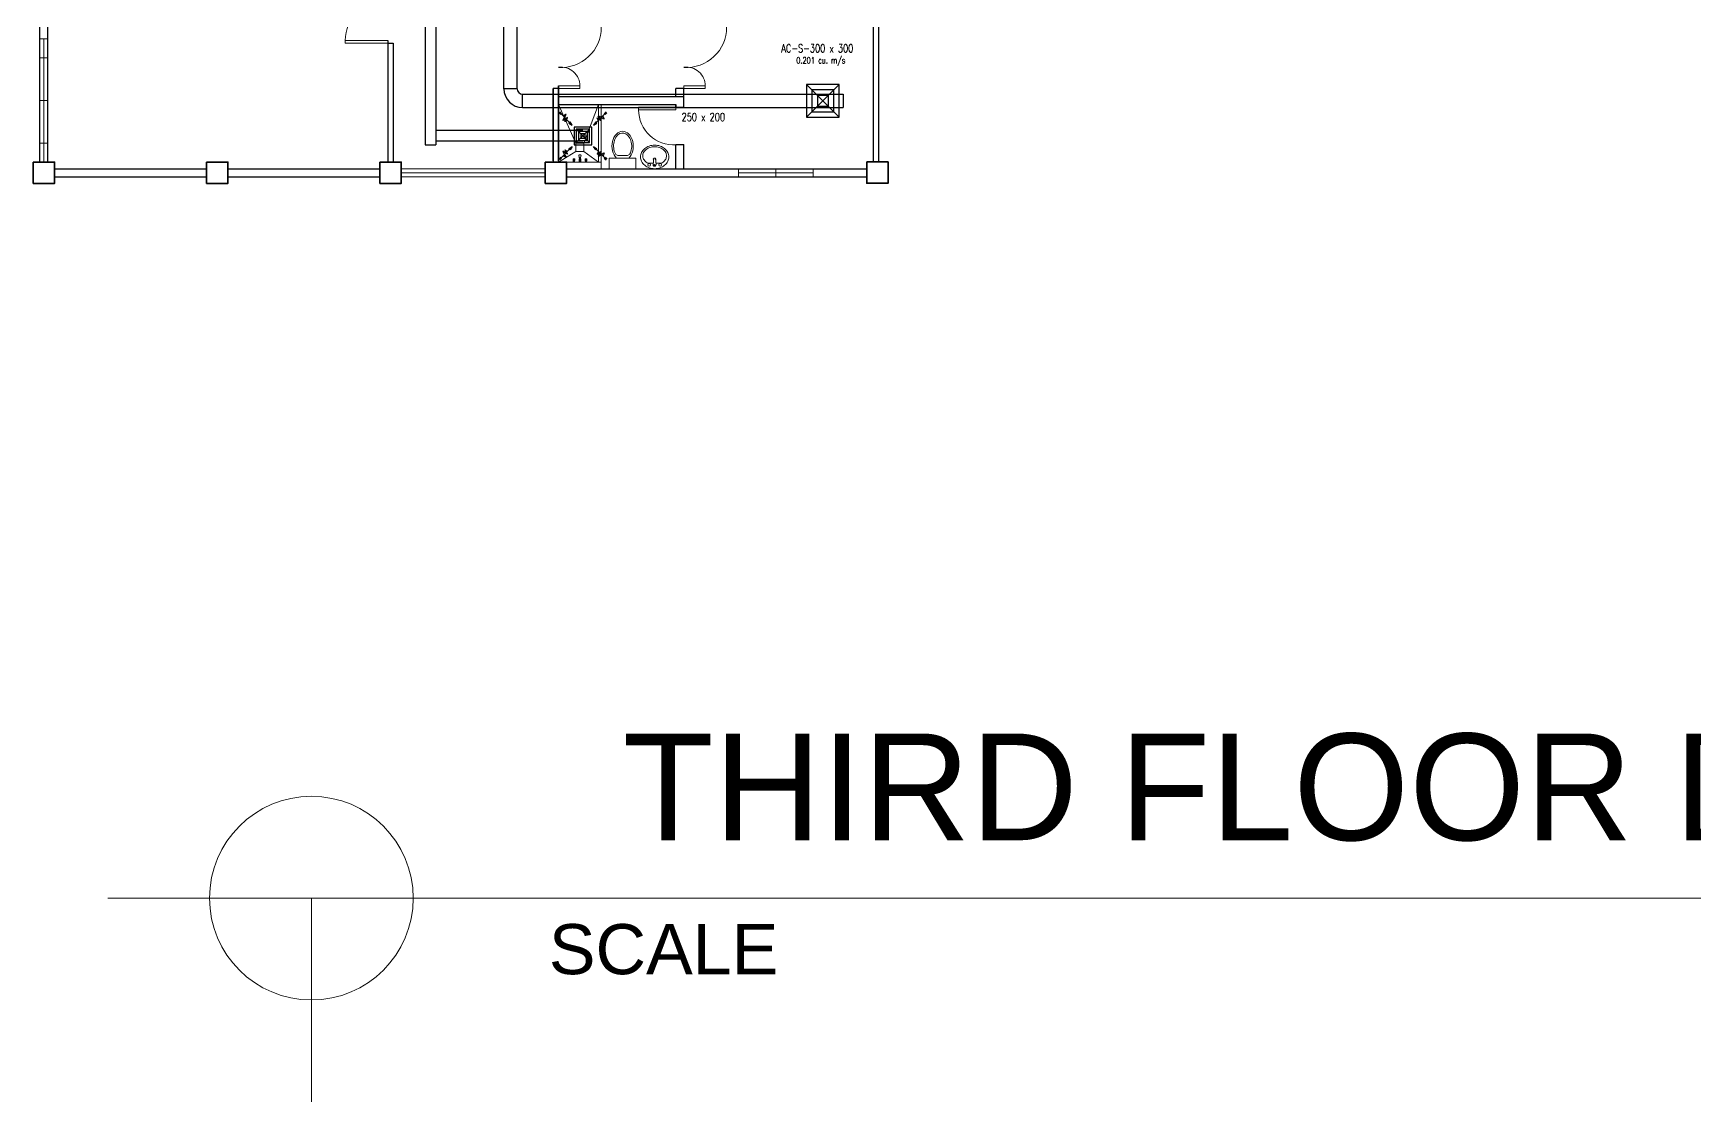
# Model space of a CAD drawing. Header units: millimetres. Extents: x 3 to 200, y 1 to 233.
# Drawn here: x 13.72 to 44.87, y 0.52 to 20.55 of the extents above; entities that cross this region are included whole.
import ezdxf

# ---------------------------------------------------------------- set-up
doc = ezdxf.new("R2010")
doc.units = ezdxf.units.MM
doc.header["$MEASUREMENT"] = 0
for name, color, linetype in [('ahu line', 150, 'Continuous'), ('AIR', 7, 'Continuous'), ('AIR-00', 8, 'Continuous'), ('AIR-03', 30, 'Continuous'), ('diffuser', 7, 'Continuous'), ('ducting label', 7, 'Continuous'), ('exhaust', 1, 'Continuous'), ('Legends', 7, 'Continuous')]:
    doc.layers.add(name, color=color, linetype=linetype)
doc.layers.get('Legends').off()
doc.styles.add('Arch-Dim', font='simplex.shx', dxfattribs={"width": 0.75})
doc.styles.get("Standard").update_dxf_attribs({"font": 'arial.ttf'})

# ---------------------------------------------------------------- blocks, each defined once
blk = doc.blocks.new('AC-S-12')
at = {"layer": 'diffuser', "color": 30}
for p, q in [((-0.15, 0.15), (0.15, -0.15)), ((0.15, 0.15), (-0.15, -0.15)), ((-0.15, 0.15), (-0.15, -0.15)), ((0.15, 0.15), (-0.15, 0.15)), ((-0.1, 0.1), (-0.1, -0.1)), ((0.1, 0.1), (-0.1, 0.1)), ((-0.05, 0.05), (-0.05, -0.05)), ((0.05, 0.05), (-0.05, 0.05)), ((0.05, -0.05), (0.05, 0.05)), ((0.1, -0.1), (0.1, 0.1)), ((0.15, -0.15), (0.15, 0.15)), ((-0.15, -0.15), (0.15, -0.15)), ((-0.1, -0.1), (0.1, -0.1)), ((-0.05, -0.05), (0.05, -0.05))]:
    blk.add_line(p, q, dxfattribs=at)
for points in [[(-0.358, 0.358, 0, 0.0447, 0), (-0.295, 0.295, 0, 0, 0), (-0.15, 0.15, 0, 0, 0)], [(0.358, 0.358, 0, 0.0447, 0), (0.295, 0.295, 0, 0, 0), (0.15, 0.15, 0, 0, 0)], [(-0.358, -0.358, 0, 0.0447, 0), (-0.295, -0.295, 0, 0, 0), (-0.15, -0.15, 0, 0, 0)], [(0.358, -0.358, 0, 0.0447, 0), (0.295, -0.295, 0, 0, 0), (0.15, -0.15, 0, 0, 0)]]:
    blk.add_lwpolyline(points, format="xyseb", dxfattribs=at)
blk = doc.blocks.new('fcu')
at = {"layer": 'diffuser', "xscale": 2.052644456280903, "yscale": 2.052644456280903, "zscale": 2.052644456280903}
blk.add_blockref('AC-S-12', (0, 0), dxfattribs=at)
blk = doc.blocks.new('GRILL-C-IN')
at = {"layer": 'AIR-00', "ltscale": 3}
for p, q in [((-0.623, 0.601), (-0.674, 0.651)), ((-0.601, 0.623), (-0.651, 0.674)), ((-0.637, 0.637), (-0.3, 0.3)), ((0.637, 0.637), (0.3, 0.3)), ((0.601, 0.623), (0.651, 0.674)), ((0.623, 0.601), (0.674, 0.651)), ((-0.637, -0.637), (-0.3, -0.3)), ((0.637, -0.637), (0.3, -0.3)), ((-0.623, -0.601), (-0.674, -0.651)), ((-0.601, -0.623), (-0.651, -0.674)), ((0.601, -0.623), (0.651, -0.674)), ((0.623, -0.601), (0.674, -0.651))]:
    blk.add_line(p, q, dxfattribs=at)
at = {"layer": 'AIR-00', "color": 50}
for p, q in [((-0.188, 0.187), (0.187, -0.188)), ((0.187, 0.187), (-0.188, -0.188))]:
    blk.add_line(p, q, dxfattribs=at)
at = {"layer": 'AIR-00', "ltscale": 3}
for points in [[(-0.362, 0.393), (-0.393, 0.362), (-0.3, 0.3)], [(0.393, 0.362), (0.362, 0.393), (0.3, 0.3)], [(-0.362, -0.393), (-0.393, -0.362), (-0.3, -0.3)], [(0.393, -0.362), (0.362, -0.393), (0.3, -0.3)]]:
    blk.add_lwpolyline(points, close=True, dxfattribs=at)
at = {"layer": 'AIR-00', "color": 50}
for points in [[(-0.188, -0.188), (0.187, -0.188), (0.187, 0.187), (-0.188, 0.187)], [(-0.125, -0.125), (0.125, -0.125), (0.125, 0.125), (-0.125, 0.125)], [(-0.062, -0.062), (0.062, -0.062), (0.062, 0.062), (-0.062, 0.062)]]:
    blk.add_lwpolyline(points, close=True, dxfattribs=at)
at = {"layer": 'AIR-00', "ltscale": 3}
for points in [[(-0.441, 0.441), (-0.512, 0.404), (-0.432, 0.514), (-0.568, 0.43), (-0.477, 0.6), (-0.561, 0.561)], [(0.441, 0.441), (0.404, 0.512), (0.514, 0.432), (0.43, 0.568), (0.6, 0.477), (0.561, 0.561)], [(-0.441, -0.441), (-0.512, -0.404), (-0.432, -0.514), (-0.568, -0.43), (-0.477, -0.6), (-0.561, -0.561)], [(0.441, -0.441), (0.404, -0.512), (0.514, -0.432), (0.43, -0.568), (0.6, -0.477), (0.561, -0.561)]]:
    blk.add_spline(points, degree=3, dxfattribs=at)
for points in [[(-0.3, 0.3), (-0.362, 0.393), (-0.393, 0.362)], [(0.3, 0.3), (0.393, 0.362), (0.362, 0.393)], [(-0.3, -0.3), (-0.362, -0.393), (-0.393, -0.362)], [(0.3, -0.3), (0.393, -0.362), (0.362, -0.393)]]:
    blk.add_solid(points, dxfattribs=at)
at = {"layer": 'AIR-03', "color": 6}
blk.add_lwpolyline([(-0.25, -0.25), (0.25, -0.25), (0.25, 0.25), (-0.25, 0.25)], close=True, dxfattribs=at)

msp = doc.modelspace()

# ---------------------------------------------------------------- linework, layer by layer
at = {"color": 8, "linetype": 'ByBlock', "lineweight": 25}
for p, q in [((13.845, 18.137), (13.845, 23.737)), ((13.995, 18.137), (13.995, 23.737)), ((29.47, 18.139), (29.47, 20.762)), ((29.57, 18.139), (29.57, 20.762)), ((20.37, 20.412), (20.37, 18.137)), ((20.37, 20.362), (20.47, 20.362)), ((20.47, 20.362), (20.47, 18.137)), ((23.47, 19.512), (23.47, 18.137)), ((23.47, 18.162), (23.47, 19.512)), ((23.57, 19.512), (23.47, 19.512)), ((23.47, 18.162), (23.47, 19.512)), ((23.57, 19.562), (23.57, 18.137)), ((23.57, 18.162), (23.57, 19.562)), ((14.12, 18.012), (16.97, 18.012)), ((14.12, 17.862), (16.97, 17.862)), ((17.37, 18.012), (20.22, 18.012)), ((17.37, 17.862), (20.22, 17.862)), ((23.72, 18.012), (29.345, 18.012)), ((23.72, 17.862), (29.345, 17.862))]:
    msp.add_line(p, q, dxfattribs=at)
at = {"color": 8, "linetype": 'ByBlock', "lineweight": 9}
for p, q in [((13.845, 20.449), (13.995, 20.449)), ((13.92, 20.449), (13.92, 18.137)), ((13.845, 19.293), (13.845, 20.093)), ((13.845, 20.093), (13.995, 20.093)), ((13.995, 20.093), (13.995, 18.493)), ((13.845, 19.293), (13.995, 19.293)), ((13.995, 18.493), (13.845, 18.493)), ((23.72, 18.137), (24.37, 18.137)), ((23.32, 18.012), (20.62, 18.012)), ((20.62, 17.937), (23.32, 17.937)), ((20.62, 17.862), (23.32, 17.862)), ((26.945, 18.012), (26.945, 17.862)), ((28.345, 17.937), (26.945, 17.937)), ((27.645, 18.012), (27.645, 17.862)), ((28.345, 17.862), (28.345, 18.012))]:
    msp.add_line(p, q, dxfattribs=at)
at = {"color": 8, "lineweight": 25, "ltscale": 0.3}
for p, q in [((23.57, 19.362), (25.92, 19.362)), ((25.67, 19.362), (25.92, 19.362)), ((25.92, 19.162), (25.92, 19.362)), ((23.57, 19.212), (25.77, 19.212)), ((25.67, 19.212), (25.77, 19.212)), ((25.77, 19.162), (25.77, 19.212)), ((25.77, 18.012), (25.77, 18.462)), ((25.92, 18.012), (25.92, 18.462))]:
    msp.add_line(p, q, dxfattribs=at)
at = {"color": 8, "linetype": 'Continuous', "lineweight": 25}
for p, q in [((25.77, 19.362), (25.77, 19.512)), ((25.92, 19.512), (25.77, 19.512)), ((25.92, 19.362), (25.92, 19.512)), ((25.77, 19.212), (25.77, 19.162)), ((25.77, 19.162), (25.92, 19.162)), ((25.77, 18.462), (25.92, 18.462))]:
    msp.add_line(p, q, dxfattribs=at)
at = {"color": 8, "linetype": 'ByBlock', "lineweight": 9, "ltscale": 0.3}
for p, q in [((23.895, 18.487), (23.57, 19.212)), ((24.045, 18.487), (24.32, 19.212)), ((23.895, 18.337), (23.57, 18.137)), ((24.045, 18.337), (24.32, 18.137))]:
    msp.add_line(p, q, dxfattribs=at)
at = {"color": 8, "lineweight": 9}
for p, q in [((23.839, 18.137), (23.843, 18.144)), ((23.839, 18.137), (23.873, 18.137)), ((23.839, 18.137), (23.873, 18.137)), ((23.839, 18.137), (23.839, 18.137)), ((23.843, 18.194), (23.84, 18.192)), ((23.84, 18.192), (23.873, 18.192)), ((23.84, 18.192), (23.84, 18.17)), ((23.84, 18.17), (23.842, 18.166)), ((23.842, 18.164), (23.842, 18.158)), ((23.842, 18.158), (23.843, 18.156)), ((23.842, 18.158), (23.87, 18.158)), ((23.843, 18.195), (23.869, 18.195)), ((23.843, 18.195), (23.843, 18.194)), ((23.843, 18.194), (23.869, 18.194)), ((23.843, 18.183), (23.843, 18.171)), ((23.843, 18.17), (23.85, 18.17)), ((23.843, 18.156), (23.87, 18.156)), ((23.843, 18.144), (23.87, 18.144)), ((23.845, 18.144), (23.845, 18.156)), ((23.85, 18.183), (23.85, 18.171)), ((23.862, 18.183), (23.862, 18.171)), ((23.869, 18.17), (23.862, 18.17)), ((23.868, 18.144), (23.868, 18.156)), ((23.869, 18.195), (23.869, 18.194)), ((23.869, 18.194), (23.873, 18.192)), ((23.869, 18.183), (23.869, 18.171)), ((23.87, 18.164), (23.87, 18.158)), ((23.87, 18.158), (23.87, 18.156)), ((23.873, 18.137), (23.87, 18.144)), ((23.873, 18.17), (23.871, 18.166)), ((23.873, 18.192), (23.873, 18.17)), ((23.873, 18.137), (23.873, 18.137)), ((23.953, 18.143), (23.941, 18.137)), ((23.941, 18.137), (23.999, 18.137)), ((23.958, 18.222), (23.949, 18.264)), ((23.989, 18.269), (23.951, 18.269)), ((23.957, 18.194), (23.953, 18.192)), ((23.953, 18.192), (23.962, 18.192)), ((23.953, 18.192), (23.953, 18.17)), ((23.953, 18.17), (23.955, 18.166)), ((23.987, 18.152), (23.953, 18.152)), ((23.953, 18.152), (23.953, 18.143)), ((23.987, 18.143), (23.953, 18.143)), ((23.953, 18.143), (23.987, 18.143)), ((23.956, 18.164), (23.956, 18.158)), ((23.956, 18.158), (23.962, 18.158)), ((23.956, 18.158), (23.957, 18.156)), ((23.957, 18.195), (23.962, 18.195)), ((23.957, 18.195), (23.957, 18.194)), ((23.957, 18.194), (23.962, 18.194)), ((23.957, 18.183), (23.957, 18.171)), ((23.957, 18.17), (23.962, 18.17)), ((23.957, 18.156), (23.962, 18.156)), ((23.958, 18.215), (23.958, 18.222)), ((23.958, 18.222), (23.982, 18.222)), ((23.958, 18.222), (23.982, 18.222)), ((23.982, 18.215), (23.958, 18.215)), ((23.959, 18.152), (23.959, 18.156)), ((23.962, 18.215), (23.962, 18.152)), ((23.962, 18.152), (23.977, 18.152)), ((23.977, 18.152), (23.977, 18.215)), ((23.977, 18.195), (23.983, 18.195)), ((23.977, 18.194), (23.983, 18.194)), ((23.977, 18.192), (23.987, 18.192)), ((23.983, 18.17), (23.977, 18.17)), ((23.977, 18.158), (23.984, 18.158)), ((23.977, 18.156), (23.983, 18.156)), ((23.981, 18.152), (23.981, 18.156)), ((23.982, 18.222), (23.991, 18.264)), ((23.982, 18.222), (23.982, 18.215)), ((23.983, 18.195), (23.983, 18.194)), ((23.983, 18.194), (23.987, 18.192)), ((23.983, 18.183), (23.983, 18.171)), ((23.984, 18.158), (23.983, 18.156)), ((23.987, 18.17), (23.984, 18.166)), ((23.984, 18.164), (23.984, 18.158)), ((23.987, 18.192), (23.987, 18.17)), ((23.987, 18.143), (23.987, 18.152)), ((23.999, 18.137), (23.987, 18.143)), ((24.066, 18.138), (24.07, 18.144)), ((24.066, 18.138), (24.066, 18.137)), ((24.066, 18.138), (24.101, 18.138)), ((24.066, 18.137), (24.101, 18.137)), ((24.07, 18.194), (24.067, 18.192)), ((24.067, 18.192), (24.067, 18.17)), ((24.067, 18.192), (24.1, 18.192)), ((24.067, 18.17), (24.069, 18.166)), ((24.07, 18.195), (24.07, 18.194)), ((24.07, 18.195), (24.097, 18.195)), ((24.07, 18.194), (24.097, 18.194)), ((24.07, 18.183), (24.07, 18.171)), ((24.07, 18.17), (24.078, 18.17)), ((24.07, 18.164), (24.07, 18.158)), ((24.07, 18.158), (24.098, 18.158)), ((24.07, 18.158), (24.07, 18.156)), ((24.07, 18.156), (24.097, 18.156)), ((24.07, 18.144), (24.097, 18.144)), ((24.072, 18.144), (24.072, 18.156)), ((24.077, 18.183), (24.077, 18.171)), ((24.097, 18.17), (24.089, 18.17)), ((24.09, 18.183), (24.09, 18.171)), ((24.095, 18.144), (24.095, 18.156)), ((24.097, 18.195), (24.097, 18.194)), ((24.097, 18.194), (24.1, 18.192)), ((24.097, 18.183), (24.097, 18.171)), ((24.098, 18.158), (24.097, 18.156)), ((24.101, 18.138), (24.097, 18.144)), ((24.1, 18.17), (24.098, 18.166)), ((24.098, 18.164), (24.098, 18.158)), ((24.1, 18.192), (24.1, 18.17)), ((24.101, 18.138), (24.101, 18.137)), ((24.52, 18.012), (24.52, 18.212)), ((24.52, 18.212), (25.02, 18.212)), ((24.679, 18.262), (24.86, 18.262)), ((25.02, 18.212), (25.02, 18.012)), ((25.355, 18.21), (25.342, 18.088)), ((25.384, 18.21), (25.398, 18.088)), ((25.02, 18.012), (24.52, 18.012))]:
    msp.add_line(p, q, dxfattribs=at)
at = {"color": 0, "linetype": 'ByBlock', "lineweight": 9}
for p, q in [((22.752, 4.336), (15.117, 4.336)), ((18.935, 4.336), (18.935, 0.519)), ((66.969, 4.336), (22.752, 4.336))]:
    msp.add_line(p, q, dxfattribs=at)
at = {"color": 8, "lineweight": 9}
for points in [[(13.845, 20.449), (13.995, 20.449), (13.995, 18.137), (13.845, 18.137)], [(26.945, 18.012), (28.345, 18.012), (28.345, 17.862), (26.945, 17.862)]]:
    msp.add_lwpolyline(points, close=True, dxfattribs=at)
at = {"color": 8, "lineweight": 13, "ltscale": 0.03}
for points in [[(20.37, 20.412), (20.37, 20.362), (19.57, 20.362), (19.57, 20.412)], [(23.57, 19.512), (23.57, 19.562), (23.97, 19.562), (23.97, 19.512)], [(25.92, 19.512), (25.92, 19.562), (26.32, 19.562), (26.32, 19.512)], [(25.77, 19.162), (25.77, 19.112), (25.07, 19.112), (25.07, 19.162)]]:
    msp.add_lwpolyline(points, close=True, dxfattribs=at)
at = {"color": 8, "linetype": 'ByBlock', "lineweight": 9, "ltscale": 0.3}
msp.add_lwpolyline([(24.32, 18.137), (24.32, 19.212), (24.37, 19.212), (24.37, 18.012), (24.37, 18.012)], dxfattribs=at)
at = {"color": 8, "linetype": 'ByBlock', "lineweight": 9, "ltscale": 0.03}
msp.add_lwpolyline([(24.045, 18.337), (23.895, 18.337), (23.895, 18.487), (24.045, 18.487)], close=True, dxfattribs=at)
at = {"color": 8, "lineweight": 9}
msp.add_lwpolyline([(25.105, 18.233, -0.11576), (25.124, 18.315, -0.104047), (25.183, 18.389, -0.090875), (25.266, 18.436, -0.083344), (25.37, 18.454, -0.083344), (25.473, 18.436, -0.090875), (25.557, 18.389, -0.104047), (25.616, 18.315, -0.11576), (25.635, 18.233, -0.11576), (25.616, 18.15, -0.104047), (25.557, 18.076, -0.090875), (25.473, 18.029, -0.083344), (25.37, 18.012, -0.083344), (25.266, 18.029, -0.090875), (25.183, 18.076, -0.104047), (25.124, 18.15, -0.11576)], format="xyb", close=True, dxfattribs=at)
for points in [[(25.147, 18.254, -0.124838), (25.163, 18.316, -0.105788), (25.213, 18.374, -0.086697), (25.282, 18.41, -0.076776), (25.37, 18.424, -0.076776), (25.457, 18.41, -0.086697), (25.527, 18.374, -0.105788), (25.577, 18.316, -0.124838), (25.592, 18.254, -0.124838), (25.577, 18.191, -0.105788), (25.527, 18.134, -0.040067), (25.497, 18.114), (25.394, 18.114, -0.040067)], [(25.346, 18.114), (25.243, 18.114, -0.040067), (25.213, 18.134, -0.105788), (25.163, 18.191, -0.124838), (25.147, 18.254, -0.124838)]]:
    msp.add_lwpolyline(points, format="xyb", dxfattribs=at)
at = {"color": 8, "linetype": 'ByBlock', "lineweight": 35}
for points in [[(13.72, 18.137), (14.12, 18.137), (14.12, 17.737), (13.72, 17.737)], [(16.97, 18.137), (17.37, 18.137), (17.37, 17.737), (16.97, 17.737)], [(20.22, 18.137), (20.62, 18.137), (20.62, 17.737), (20.22, 17.737)], [(23.32, 18.137), (23.72, 18.137), (23.72, 17.737), (23.32, 17.737)], [(29.345, 18.139), (29.745, 18.139), (29.745, 17.739), (29.345, 17.739)]]:
    msp.add_lwpolyline(points, close=True, dxfattribs=at)
at = {"color": 8, "lineweight": 9}
for centre, radius in [((25.268, 18.085), 0.0255), ((25.37, 18.078), 0.0095), ((25.472, 18.085), 0.0255)]:
    msp.add_circle(centre, radius, dxfattribs=at)
at = {"color": 0, "linetype": 'ByBlock', "lineweight": 9}
msp.add_circle((18.935, 4.336), 1.909, dxfattribs=at)
at = {"color": 8, "lineweight": 13, "ltscale": 0.03}
for centre, radius, start, end in [((20.321, 20.412), 0.752, 86.3048, 180), ((23.618, 20.662), 0.752, 266.3048, 0), ((25.968, 20.662), 0.752, 266.3048, 0), ((23.617, 19.562), 0.353, 0, 97.6281), ((25.967, 19.562), 0.353, 0, 97.6281), ((25.722, 19.112), 0.652, 180, 274.2422)]:
    msp.add_arc(centre, radius, start, end, dxfattribs=at)
at = {"color": 8, "lineweight": 9}
for centre, radius, start, end in [((24.679, 18.312), 0.05, 208.1501, 270), ((24.86, 18.312), 0.05, 270, 331.9916), ((25.37, 18.085), 0.028, 173.7545, 6.2455), ((25.37, 18.187), 0.025, 126.3068, 221.2022), ((25.37, 18.116), 0.0948, 81.2026, 98.7974), ((25.37, 18.187), 0.025, 71.3793, 108.6207), ((25.37, 18.187), 0.025, 318.7978, 53.6932)]:
    msp.add_arc(centre, radius, start, end, dxfattribs=at)
at = {"color": 8, "lineweight": 9, "extrusion": (0, 0, -1)}
msp.add_ellipse((24.77, 18.437), major_axis=(0, -0.275), ratio=0.727273, start_param=0.612555, end_param=5.670631, dxfattribs=at)
at = {"color": 8, "lineweight": 9, "extrusion": (4.99074e-41, 2.88216e-41, -1)}
for centre, major_axis, start_param, end_param in [((23.831, 18.182), (0.00896, 0.00896), 0.011497, 0.722582), ((23.828, 18.177), (-0.0118, 0.0118), 2.876824, 3.009049), ((23.839, 18.171), (-0.00268, 0.00268), 2.356082, 2.983721), ((23.838, 18.164), (-0.00268, 0.00268), 1.862141, 2.356082), ((23.861, 18.183), (0.00738, 0.00738), 4.000472, 4.78527), ((23.854, 18.171), (0.00268, 0.00268), 3.299239, 3.926878), ((23.861, 18.176), (-0.00887, 0.00887), 4.509022, 4.870036), ((23.856, 18.188), (0.00268, 0.00268), -1.497915, -0.073106), ((23.856, 18.169), (0.00268, 0.00268), 1.773938, 2.938226), ((23.851, 18.176), (-0.00887, 0.00887), 2.983721, 3.344735), ((23.852, 18.183), (-0.00738, 0.00738), 1.497691, 2.282489), ((23.859, 18.171), (0.00268, 0.00268), 0.785286, 1.412925), ((23.882, 18.182), (-0.00896, 0.00896), 5.560378, 6.271464), ((23.873, 18.171), (-0.00268, 0.00268), 4.870036, 5.497675), ((23.885, 18.177), (0.0118, 0.0118), 3.273911, 3.406137), ((23.874, 18.164), (-0.00268, 0.00268), 5.497675, 5.991616), ((23.944, 18.182), (0.00896, 0.00896), 0.011497, 0.722582), ((23.942, 18.177), (-0.0118, 0.0118), 2.876824, 3.009049), ((23.952, 18.164), (0.00268, 0.00268), 0.291344, 0.785286), ((23.953, 18.171), (0.00268, 0.00268), 0.785286, 1.412925), ((23.996, 18.182), (0.00896, 0.00896), 3.989582, 4.700667), ((23.987, 18.171), (0.00268, 0.00268), 3.299239, 3.926878), ((23.998, 18.177), (-0.0118, 0.0118), 4.844707, 4.976933), ((23.988, 18.164), (0.00268, 0.00268), 3.926878, 4.42082), ((23.987, 18.265), (-0.00268, 0.00268), 1.354119, 2.724181), ((24.058, 18.182), (0.00896, 0.00896), 0.011497, 0.722582), ((24.055, 18.177), (0.0118, 0.0118), 1.306028, 1.438253), ((24.066, 18.164), (-0.00268, 0.00268), 1.862141, 2.356082), ((24.067, 18.171), (-0.00268, 0.00268), 2.356082, 2.983721), ((24.088, 18.183), (0.00738, 0.00738), 4.000472, 4.78527), ((24.081, 18.171), (0.00268, 0.00268), 3.299239, 3.926878), ((24.088, 18.176), (-0.00887, 0.00887), 4.509022, 4.870036), ((24.084, 18.188), (0.00268, 0.00268), -1.497915, -0.073106), ((24.084, 18.169), (0.00268, 0.00268), 1.773938, 2.938226), ((24.079, 18.183), (-0.00738, 0.00738), 1.497691, 2.282489), ((24.079, 18.176), (-0.00887, 0.00887), 2.983721, 3.344735), ((24.086, 18.171), (0.00268, 0.00268), 0.785286, 1.412925), ((24.109, 18.182), (-0.00896, 0.00896), 5.560378, 6.271464), ((24.1, 18.171), (-0.00268, 0.00268), 4.870036, 5.497675), ((24.112, 18.177), (0.0118, 0.0118), 3.273911, 3.406137), ((24.101, 18.164), (-0.00268, 0.00268), 5.497675, 5.991616)]:
    msp.add_ellipse(centre, major_axis=major_axis, ratio=1, start_param=start_param, end_param=end_param, dxfattribs=at)
at = {"color": 8, "lineweight": 9}
msp.add_ellipse((23.953, 18.265), major_axis=(-0.00268, 0.00268), ratio=1, start_param=-0.216453, end_param=1.153609, dxfattribs=at)
msp.add_open_spline([(24.635, 18.288), (24.626, 18.305), (24.619, 18.323), (24.592, 18.414), (24.597, 18.501), (24.655, 18.633), (24.705, 18.674), (24.803, 18.687), (24.855, 18.661), (24.929, 18.55), (24.947, 18.467), (24.932, 18.353), (24.92, 18.318), (24.904, 18.288)], degree=3, knots=[0.937253, 0.937253, 0.937253, 0.937253, 1.185372, 1.185372, 2.113864, 2.113864, 3.042356, 3.042356, 3.970847, 3.970847, 4.899339, 4.899339, 5.346062, 5.346062, 5.346062, 5.346062], dxfattribs=at)
at = {"layer": 'ahu line', "linetype": 'Continuous'}
for p, q in [((22.544, 19.509), (22.544, 57.065)), ((22.794, 19.509), (22.794, 57.065)), ((22.794, 19.509), (22.544, 19.509)), ((22.894, 19.409), (28.905, 19.409)), ((22.894, 19.159), (22.894, 19.409)), ((28.905, 19.409), (28.905, 19.159)), ((22.894, 19.159), (28.905, 19.159))]:
    msp.add_line(p, q, dxfattribs=at)
for radius in [0.35, 0.1]:
    msp.add_arc((22.894, 19.509), radius, 180, 270, dxfattribs=at)
at = {"layer": 'exhaust'}
for p, q in [((21.068, 28.364), (21.068, 18.46)), ((21.268, 23.999), (21.268, 18.46)), ((24.026, 18.726), (21.268, 18.726)), ((21.068, 18.46), (21.268, 18.46)), ((24.026, 18.526), (21.268, 18.526))]:
    msp.add_line(p, q, dxfattribs=at)

# ---------------------------------------------------------------- block references
at = {"layer": 'AIR', "xscale": 0.6658363358532475, "yscale": 0.6658363358532475, "zscale": 0.6658363358532475}
msp.add_blockref('GRILL-C-IN', (24.026, 18.626), dxfattribs=at)
at = {"layer": 'Legends', "linetype": 'Continuous', "lineweight": 25}
msp.add_blockref('fcu', (28.524, 19.284), dxfattribs=at)

# ---------------------------------------------------------------- texts
at = {"color": 0, "linetype": 'ByBlock', "lineweight": 9}
for s, height, p in [('THIRD FLOOR DUCT WORK', 2, (24.771, 5.422)), ('SCALE                                                                                                  1:400', 0.939481, (23.386, 2.91))]:
    msp.add_text(s, height=height, dxfattribs=at).set_placement(p)
at = {"layer": 'ducting label', "color": 3, "linetype": 'Continuous', "lineweight": 25, "attachment_point": 1, "style": 'Arch-Dim'}
for s, width, insert, char_height in [('\\A1;AC-S-300 x 300', 1.719, (27.745, 20.343), 0.15), ('\\A1;0.201 cu. m/s', 1.719, (28.027, 20.103), 0.12), ('\\A1;250 x 200', 1.19515, (25.875, 19.054), 0.15)]:
    msp.add_mtext_dynamic_manual_height_columns(s, width=width, gutter_width=1.011, heights=[0], dxfattribs=dict(at, insert=insert, char_height=char_height))

doc.saveas('drawing.dxf')
